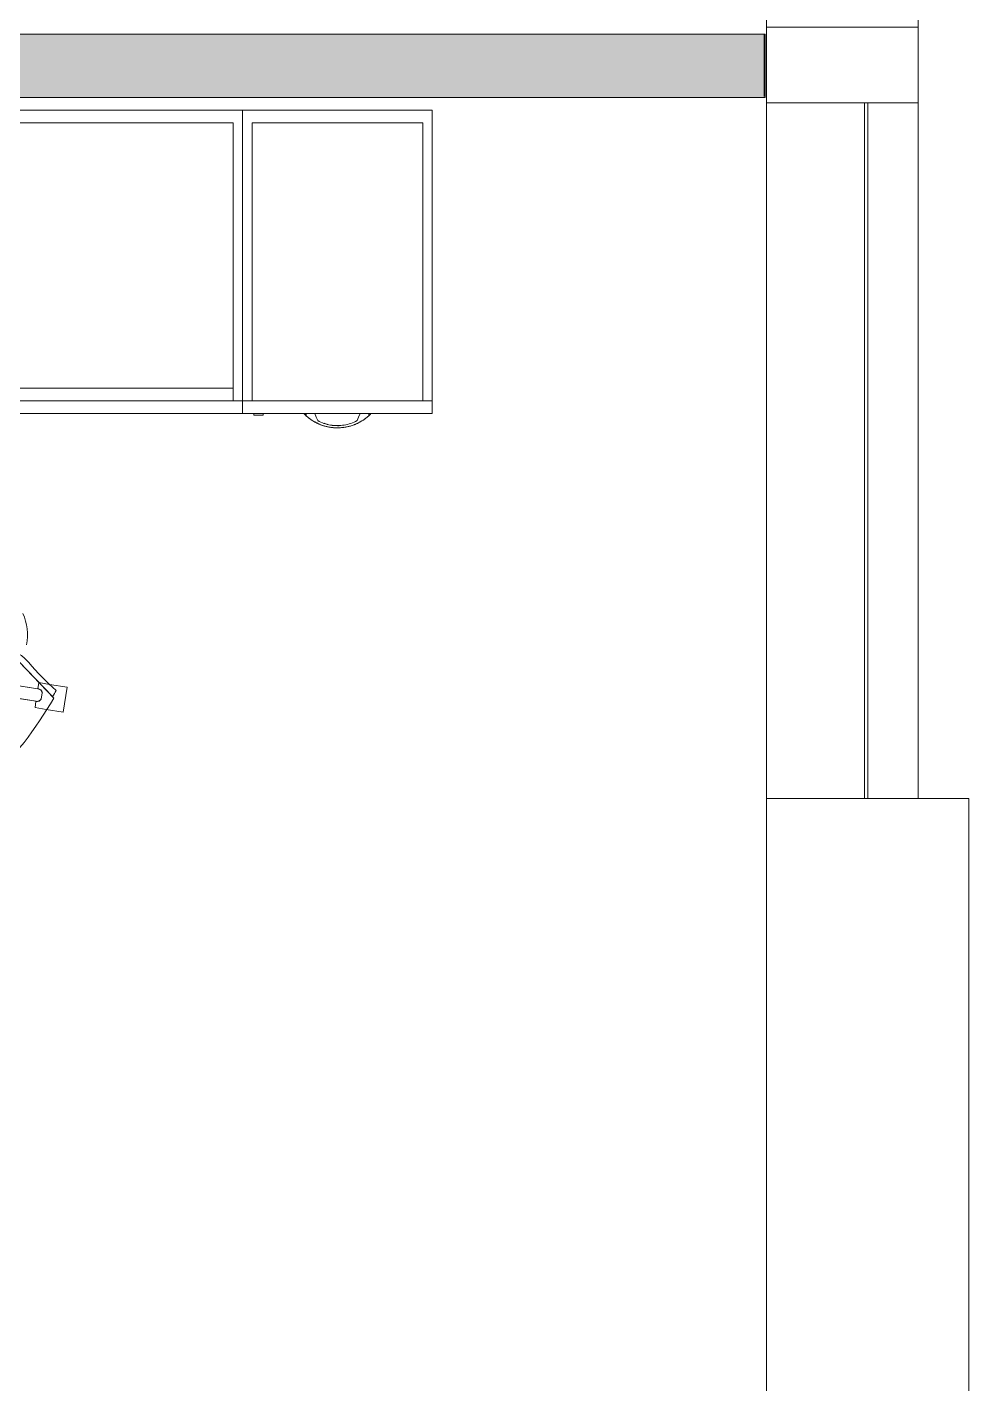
# Model space of a CAD drawing. Header units: inches. Extents: x 0 to 2535, y 0 to 2052.
# Drawn here: x 2452.5 to 2527, y 801.2 to 908.5 of the extents above; entities that cross this region are included whole.
import ezdxf

# ---------------------------------------------------------------- set-up
doc = ezdxf.new("R2010")
doc.units = ezdxf.units.IN
doc.header["$MEASUREMENT"] = 0
for name, color, linetype, lineweight in [('_700_INTERIORS', 7, 'Continuous', 9), ('A-DETL', 90, 'Continuous', 9), ('A-WALL-PATT', 111, 'Continuous', 13), ('CORE', 7, 'Continuous', 9), ('I-FURN', 30, 'Continuous', 9), ('I-FURN-PNLS', 30, 'Continuous', 9), ('I-WALL', 2, 'Continuous', 13), ('Victor Bldg - 7th Floor_LINK_dwg', 8, 'Continuous', 9), ('WINDOWS', 7, 'Continuous', 9)]:
    doc.layers.add(name, color=color, linetype=linetype, lineweight=lineweight)

# ---------------------------------------------------------------- blocks, each defined once
blk = doc.blocks.new('Victor Bldg - 7th Floor_LINK_dwg-6972240-Level 07  POWER _ SIGNAL')
at = {"layer": '_700_INTERIORS'}
blk.add_line((2510.81, 907.88), (2510.81, 903.01), dxfattribs=at)
at = {"layer": 'CORE', "flags": 128}
blk.add_lwpolyline([(2527, 847.5), (2527, 783.5), (2511, 783.5), (2511, 847.5)], close=True, dxfattribs=at)
at = {"layer": 'WINDOWS'}
for p, q in [((2511, 847.5), (2511, 963.5)), ((2523, 847.5), (2523, 963.5)), ((2518.75, 847.5), (2518.75, 902.5)), ((2519, 847.5), (2519, 902.5))]:
    blk.add_line(p, q, dxfattribs=at)
at = {"layer": 'WINDOWS', "flags": 128}
blk.add_lwpolyline([(2511, 908.5), (2523, 908.5), (2523, 902.5), (2511, 902.5)], close=True, dxfattribs=at)
blk = doc.blocks.new('Zira Wksta 12 - Type 1-V62-Level 07  POWER _ SIGNAL')
at = {"layer": 'I-FURN'}
for p, q in [((-46.76, -67.66), (-46.05, -63.13)), ((-46.76, -67.66), (-46.16, -63.85)), ((-45.14, -63.78), (-45.78, -67.81)), ((-45.29, -64.73), (-45.78, -67.81)), ((-43.65, -66.33), (-46.5, -69.06)), ((-46.39, -68.96), (-43.65, -66.33)), ((-47.4, -68.47), (-47.26, -67.58)), ((-47.4, -68.47), (-47.26, -67.58)), ((-47.26, -67.58), (-46.78, -67.65)), ((-47.26, -67.58), (-46.78, -67.65)), ((-47.61, -69.8), (-47.4, -68.47)), ((-47.61, -69.8), (-47.4, -68.47)), ((-46.58, -68.07), (-46.08, -68.15)), ((-46.58, -68.07), (-46.08, -68.15)), ((-46.08, -68.14), (-46.57, -68.06)), ((-46.08, -68.14), (-46.57, -68.06)), ((-45.76, -67.81), (-45.28, -67.89)), ((-45.76, -67.81), (-45.28, -67.89)), ((-45.28, -67.89), (-45.42, -68.73)), ((-45.28, -67.89), (-45.42, -68.73)), ((-45.42, -68.73), (-45.63, -70.11)), ((-45.42, -68.73), (-45.63, -70.11)), ((-45.63, -70.11), (-47.61, -69.8)), ((-45.63, -70.11), (-47.61, -69.8)), ((-24, -89.01), (-24.17, -89.01)), ((-24, -89.01), (-24.17, -89.01)), ((-24, -89.01), (-24.17, -89.01)), ((-24.17, -89.02), (-24, -89.02)), ((-24.17, -89.02), (-24, -89.02)), ((-24.17, -89.02), (-24, -89.02)), ((-24, -88.86), (-24, -88.84)), ((-24, -88.84), (-24, -88.85)), ((-24, -88.85), (-24, -88.84)), ((-24, -88.84), (-24, -88.85)), ((-24, -88.9), (-24, -88.84)), ((-24, -88.84), (-24, -88.89)), ((-24, -88.85), (-24, -88.87)), ((-24, -88.88), (-24, -88.85)), ((-24, -88.85), (-24, -88.86)), ((-24, -88.9), (-24, -88.86)), ((-24, -88.86), (-24, -88.87)), ((-24, -88.87), (-24, -88.89)), ((-24, -88.87), (-24, -88.89)), ((-24, -88.9), (-24, -88.88)), ((-24, -88.89), (-24, -88.99)), ((-24, -88.89), (-24, -88.92)), ((-24, -88.89), (-24, -88.99)), ((-24, -88.99), (-24, -88.9)), ((-24, -88.94), (-24, -88.9)), ((-24, -88.99), (-24, -88.9)), ((-24, -88.92), (-24, -88.95)), ((-24, -88.99), (-24, -88.94)), ((-24, -88.95), (-24, -88.99)), ((-24, -89.02), (-24, -88.99)), ((-24, -88.99), (-24, -89.01)), ((-24, -89.02), (-24, -88.99)), ((-24, -88.99), (-24, -89.01)), ((-24, -89.02), (-24, -88.99)), ((-24, -88.99), (-24, -89.01)), ((-24, -89.02), (-24, -89.71)), ((-24, -89.36), (-24, -89.02)), ((-24, -89.02), (-24, -89.36)), ((-24, -89.36), (-24, -89.02)), ((-24, -89.02), (-24, -89.71)), ((-24, -89.36), (-24, -89.02)), ((-24.56, -89.94), (-24.28, -89.82)), ((-24.56, -89.94), (-24.28, -89.82)), ((-24.56, -89.94), (-24.28, -89.82)), ((-24.28, -89.82), (-24, -89.71)), ((-24.28, -89.82), (-24, -89.71)), ((-24.28, -89.82), (-24, -89.71)), ((-24, -89.71), (-24, -89.36)), ((-24, -89.36), (-24, -89.71)), ((-24, -89.71), (-24, -89.36)), ((-24, -89.71), (-24, -89.36)), ((-24.28, -93.18), (-24.56, -93.06)), ((-24.28, -93.18), (-24.56, -93.06)), ((-24.56, -93.06), (-24.28, -93.18)), ((-24.28, -93.18), (-24.56, -93.06)), ((-24, -93.29), (-24.28, -93.18)), ((-24, -93.29), (-24.28, -93.18)), ((-24.28, -93.18), (-24, -93.29)), ((-24, -93.29), (-24.28, -93.18)), ((-24, -93.64), (-24, -93.29)), ((-24, -93.29), (-24, -93.98)), ((-24, -93.64), (-24, -93.29)), ((-24, -93.29), (-24, -93.98)), ((-24, -93.64), (-24, -93.29)), ((-24, -93.29), (-24, -93.98)), ((-24, -93.98), (-24.17, -93.98)), ((-24, -93.98), (-24.17, -93.98)), ((-24, -93.98), (-24.17, -93.98)), ((-24.17, -93.99), (-24, -93.99)), ((-24.17, -93.99), (-24, -93.99)), ((-24.17, -93.99), (-24, -93.99)), ((-24, -93.98), (-24, -93.64)), ((-24, -93.98), (-24, -93.64)), ((-24, -93.98), (-24, -93.64)), ((-24, -94.01), (-24, -93.98)), ((-24, -94.01), (-24, -93.98)), ((-24, -94.01), (-24, -93.98)), ((-24, -93.99), (-24, -94.01)), ((-24, -93.99), (-24, -94.01)), ((-24, -93.99), (-24, -94.01)), ((-24, -94.01), (-24, -94.08)), ((-24, -94.1), (-24, -94.01)), ((-24, -94.01), (-24, -94.11)), ((-24, -94.1), (-24, -94.01)), ((-24, -94.01), (-24, -94.05)), ((-24, -94.1), (-24, -94.01)), ((-24, -94.05), (-24, -94.11)), ((-24, -94.08), (-24, -94.11)), ((-24, -94.16), (-24, -94.1)), ((-24, -94.16), (-24, -94.1)), ((-24, -94.16), (-24, -94.1)), ((-24, -94.11), (-24, -94.15)), ((-24, -94.11), (-24, -94.16)), ((-24, -94.11), (-24, -94.16)), ((-24, -94.15), (-24, -94.16))]:
    blk.add_line(p, q, dxfattribs=at)
at = {"layer": 'I-FURN', "flags": 128}
for points in [[(-24, -89.71), (-24.28, -89.82), (-24.56, -89.94)], [(-24, -89.71), (-24.28, -89.82), (-24.56, -89.94)], [(-24, -89.71), (-24.28, -89.82), (-24.56, -89.94)], [(-24.56, -93.06), (-24.28, -93.18), (-24, -93.29)], [(-24.56, -93.06), (-24.28, -93.18), (-24, -93.29)]]:
    blk.add_lwpolyline(points, dxfattribs=at)
at = {"layer": 'I-FURN'}
for centre, radius, start, end in [((-29.91, -40.67), 32.89, 210.304, 239.6925), ((-46.14, -64.26), 3.74, 310.9857, 324.9064), ((-25.85, -87.61), 27.2, 130.9857, 137.5118), ((-41.46, -63.36), 3.63, 256.9522, 296.8211), ((-46.38, -67.72), 0.407, 170.1651, 239.8349), ((-46.38, -67.72), 0.407, 170.1651, 239.8349), ((-46.36, -67.72), 0.406, 171, 211.4281), ((-46.36, -67.72), 0.406, 171, 238.3801), ((-46.36, -67.72), 0.406, 211.4281, 238.3801), ((-46.18, -67.75), 0.406, 283.6199, 351), ((-46.16, -67.76), 0.407, 282.1651, 351.8349), ((-46.16, -67.76), 0.407, 282.1651, 351.8349), ((-46.18, -67.75), 0.406, 283.6199, 351), ((-29.6, -40.36), 33.17, 239.5766, 240.5522), ((-21.45, -91.5), 3.69, 137.0289, 137.7029), ((-21.45, -91.5), 3.69, 137.0385, 137.567), ((-21.45, -91.5), 3.69, 137.0289, 137.7029), ((-21.45, -91.5), 3.69, 137.0385, 137.567), ((-21.45, -91.5), 3.69, 137.0289, 137.7029), ((-21.45, -91.5), 3.69, 137.0385, 137.567), ((-21.45, -91.5), 3.69, 222.2971, 222.9711), ((-21.45, -91.5), 3.69, 222.2971, 222.9711), ((-21.45, -91.5), 3.69, 222.2971, 222.9711), ((-21.45, -91.5), 3.69, 222.433, 222.9615), ((-21.45, -91.5), 3.69, 222.433, 222.9615), ((-21.45, -91.5), 3.69, 222.433, 222.9615)]:
    blk.add_arc(centre, radius, start, end, dxfattribs=at)
for points, knots in [([(-24.17, -93.98), (-24.32, -93.81), (-24.6, -93.45), (-24.9, -92.84), (-25.09, -92.18), (-25.17, -91.27), (-25, -90.36), (-24.6, -89.55), (-24.32, -89.19), (-24.17, -89.02)], [0, 0, 0, 0, 0.125, 0.25, 0.375, 0.5, 0.75, 0.875, 1, 1, 1, 1]), ([(-24.17, -93.98), (-24.32, -93.81), (-24.6, -93.45), (-24.9, -92.84), (-25.09, -92.18), (-25.17, -91.27), (-25, -90.36), (-24.6, -89.55), (-24.32, -89.19), (-24.17, -89.02)], [0, 0, 0, 0, 0.125, 0.25, 0.375, 0.5, 0.75, 0.875, 1, 1, 1, 1]), ([(-24, -88.84), (-24, -88.84), (-24, -88.84), (-24, -88.85), (-24.01, -88.85), (-24.01, -88.85), (-24.01, -88.85), (-24.02, -88.86), (-24.02, -88.86), (-24.02, -88.87), (-24.03, -88.87), (-24.03, -88.87), (-24.04, -88.88), (-24.05, -88.89), (-24.05, -88.9)], [0, 0, 0, 0, 0.125, 0.1875, 0.25, 0.3125, 0.375, 0.4375, 0.5, 0.5625, 0.625, 0.6875, 0.75, 1, 1, 1, 1]), ([(-24, -88.84), (-24, -88.84), (-24, -88.84), (-24, -88.85), (-24.01, -88.85), (-24.01, -88.85), (-24.01, -88.85), (-24.02, -88.86), (-24.02, -88.86), (-24.02, -88.87), (-24.03, -88.87), (-24.03, -88.87), (-24.04, -88.88), (-24.05, -88.89), (-24.05, -88.9)], [0, 0, 0, 0, 0.125, 0.1875, 0.25, 0.3125, 0.375, 0.4375, 0.5, 0.5625, 0.625, 0.6875, 0.75, 1, 1, 1, 1]), ([(-24, -88.84), (-24, -88.84), (-24, -88.84), (-24, -88.85), (-24.01, -88.85), (-24.01, -88.85), (-24.01, -88.85), (-24.02, -88.86), (-24.02, -88.86), (-24.02, -88.87), (-24.03, -88.87), (-24.03, -88.87), (-24.04, -88.88), (-24.05, -88.89), (-24.05, -88.9)], [0, 0, 0, 0, 0.125, 0.1875, 0.25, 0.3125, 0.375, 0.4375, 0.5, 0.5625, 0.625, 0.6875, 0.75, 1, 1, 1, 1]), ([(-24.04, -88.89), (-24.04, -88.88), (-24.03, -88.87), (-24.02, -88.86), (-24.02, -88.86), (-24.01, -88.85), (-24.01, -88.85), (-24.01, -88.85), (-24, -88.85), (-24, -88.85), (-24, -88.84), (-24, -88.84), (-24, -88.84)], [0, 0, 0, 0, 0.25, 0.375, 0.5, 0.5625, 0.625, 0.6875, 0.75, 0.8125, 0.875, 1, 1, 1, 1]), ([(-24.04, -88.89), (-24.04, -88.88), (-24.03, -88.87), (-24.02, -88.86), (-24.02, -88.86), (-24.01, -88.85), (-24.01, -88.85), (-24.01, -88.85), (-24, -88.85), (-24, -88.85), (-24, -88.84), (-24, -88.84), (-24, -88.84)], [0, 0, 0, 0, 0.25, 0.375, 0.5, 0.5625, 0.625, 0.6875, 0.75, 0.8125, 0.875, 1, 1, 1, 1]), ([(-24.04, -88.89), (-24.04, -88.88), (-24.03, -88.87), (-24.02, -88.86), (-24.02, -88.86), (-24.01, -88.85), (-24.01, -88.85), (-24.01, -88.85), (-24, -88.85), (-24, -88.85), (-24, -88.84), (-24, -88.84), (-24, -88.84)], [0, 0, 0, 0, 0.25, 0.375, 0.5, 0.5625, 0.625, 0.6875, 0.75, 0.8125, 0.875, 1, 1, 1, 1]), ([(-24.67, -89.72), (-24.73, -89.82), (-24.79, -89.94), (-24.85, -90.08), (-24.86, -90.1)], [0.15929421, 0.15929421, 0.15929421, 0.15929421, 0.22222222, 0.23760808, 0.23760808, 0.23760808, 0.23760808]), ([(-24.67, -89.72), (-24.73, -89.82), (-24.79, -89.94), (-24.85, -90.08), (-24.86, -90.1)], [0.15929421, 0.15929421, 0.15929421, 0.15929421, 0.22222222, 0.23760808, 0.23760808, 0.23760808, 0.23760808]), ([(-24.67, -89.72), (-24.73, -89.82), (-24.79, -89.94), (-24.85, -90.08), (-24.86, -90.1)], [0.15929421, 0.15929421, 0.15929421, 0.15929421, 0.22222222, 0.23760808, 0.23760808, 0.23760808, 0.23760808]), ([(-25.1, -90.98), (-25.11, -91.05), (-25.12, -91.18), (-25.13, -91.31), (-25.13, -91.36)], [0.40506916, 0.40506916, 0.40506916, 0.40506916, 0.44444444, 0.47528072, 0.47528072, 0.47528072, 0.47528072]), ([(-25.1, -90.98), (-25.11, -91.05), (-25.12, -91.18), (-25.13, -91.31), (-25.13, -91.36)], [0.40506916, 0.40506916, 0.40506916, 0.40506916, 0.44444444, 0.47528072, 0.47528072, 0.47528072, 0.47528072]), ([(-25.1, -90.98), (-25.11, -91.05), (-25.12, -91.18), (-25.13, -91.31), (-25.13, -91.36)], [0.40506916, 0.40506916, 0.40506916, 0.40506916, 0.44444444, 0.47528072, 0.47528072, 0.47528072, 0.47528072]), ([(-24.94, -90.34), (-24.97, -90.42), (-25.01, -90.55), (-25.04, -90.68), (-25.05, -90.72)], [0.28408999, 0.28408999, 0.28408999, 0.28408999, 0.33333333, 0.35626869, 0.35626869, 0.35626869, 0.35626869]), ([(-24.94, -90.34), (-24.97, -90.42), (-25.01, -90.55), (-25.04, -90.68), (-25.05, -90.72)], [0.28408999, 0.28408999, 0.28408999, 0.28408999, 0.33333333, 0.35626869, 0.35626869, 0.35626869, 0.35626869]), ([(-24.94, -90.34), (-24.97, -90.42), (-25.01, -90.55), (-25.04, -90.68), (-25.05, -90.72)], [0.28408999, 0.28408999, 0.28408999, 0.28408999, 0.33333333, 0.35626869, 0.35626869, 0.35626869, 0.35626869]), ([(-25.05, -92.28), (-25.04, -92.32), (-25.01, -92.45), (-24.98, -92.58), (-24.95, -92.66)], [0.6437238, 0.6437238, 0.6437238, 0.6437238, 0.66666667, 0.71588521, 0.71588521, 0.71588521, 0.71588521]), ([(-25.05, -92.28), (-25.04, -92.32), (-25.01, -92.45), (-24.98, -92.58), (-24.95, -92.66)], [0.6437238, 0.6437238, 0.6437238, 0.6437238, 0.66666667, 0.71588521, 0.71588521, 0.71588521, 0.71588521]), ([(-25.05, -92.28), (-25.04, -92.32), (-25.01, -92.45), (-24.98, -92.58), (-24.95, -92.66)], [0.6437238, 0.6437238, 0.6437238, 0.6437238, 0.66666667, 0.71588521, 0.71588521, 0.71588521, 0.71588521]), ([(-24.86, -92.9), (-24.81, -93.02), (-24.75, -93.15), (-24.68, -93.27), (-24.67, -93.28)], [0.76237976, 0.76237976, 0.76237976, 0.76237976, 0.83333333, 0.84063549, 0.84063549, 0.84063549, 0.84063549]), ([(-24.86, -92.9), (-24.81, -93.02), (-24.75, -93.15), (-24.68, -93.27), (-24.67, -93.28)], [0.76237976, 0.76237976, 0.76237976, 0.76237976, 0.83333333, 0.84063549, 0.84063549, 0.84063549, 0.84063549]), ([(-24.86, -92.9), (-24.81, -93.02), (-24.75, -93.15), (-24.68, -93.27), (-24.67, -93.28)], [0.76237976, 0.76237976, 0.76237976, 0.76237976, 0.83333333, 0.84063549, 0.84063549, 0.84063549, 0.84063549]), ([(-24.05, -94.1), (-24.05, -94.11), (-24.04, -94.12), (-24.03, -94.13), (-24.02, -94.13), (-24.02, -94.14), (-24.02, -94.14), (-24.01, -94.15), (-24.01, -94.15), (-24.01, -94.15), (-24, -94.15), (-24, -94.16), (-24, -94.16), (-24, -94.16)], [0, 0, 0, 0, 0.25, 0.375, 0.4375, 0.5, 0.5625, 0.625, 0.6875, 0.75, 0.8125, 0.875, 1, 1, 1, 1]), ([(-24.05, -94.1), (-24.05, -94.11), (-24.04, -94.12), (-24.03, -94.13), (-24.02, -94.13), (-24.02, -94.14), (-24.02, -94.14), (-24.01, -94.15), (-24.01, -94.15), (-24.01, -94.15), (-24, -94.15), (-24, -94.16), (-24, -94.16), (-24, -94.16)], [0, 0, 0, 0, 0.25, 0.375, 0.4375, 0.5, 0.5625, 0.625, 0.6875, 0.75, 0.8125, 0.875, 1, 1, 1, 1]), ([(-24.05, -94.1), (-24.05, -94.11), (-24.04, -94.12), (-24.03, -94.13), (-24.02, -94.13), (-24.02, -94.14), (-24.02, -94.14), (-24.01, -94.15), (-24.01, -94.15), (-24.01, -94.15), (-24, -94.15), (-24, -94.16), (-24, -94.16), (-24, -94.16)], [0, 0, 0, 0, 0.25, 0.375, 0.4375, 0.5, 0.5625, 0.625, 0.6875, 0.75, 0.8125, 0.875, 1, 1, 1, 1]), ([(-24, -94.16), (-24, -94.16), (-24, -94.16), (-24, -94.15), (-24, -94.15), (-24.01, -94.15), (-24.01, -94.15), (-24.01, -94.15), (-24.01, -94.14), (-24.02, -94.14), (-24.02, -94.14), (-24.02, -94.13), (-24.03, -94.13), (-24.04, -94.12), (-24.04, -94.11)], [0, 0, 0, 0, 0.125, 0.1875, 0.25, 0.3125, 0.375, 0.4375, 0.5, 0.5625, 0.625, 0.6875, 0.75, 1, 1, 1, 1]), ([(-24, -94.16), (-24, -94.16), (-24, -94.16), (-24, -94.15), (-24, -94.15), (-24.01, -94.15), (-24.01, -94.15), (-24.01, -94.15), (-24.01, -94.14), (-24.02, -94.14), (-24.02, -94.14), (-24.02, -94.13), (-24.03, -94.13), (-24.04, -94.12), (-24.04, -94.11)], [0, 0, 0, 0, 0.125, 0.1875, 0.25, 0.3125, 0.375, 0.4375, 0.5, 0.5625, 0.625, 0.6875, 0.75, 1, 1, 1, 1]), ([(-24, -94.16), (-24, -94.16), (-24, -94.16), (-24, -94.15), (-24, -94.15), (-24.01, -94.15), (-24.01, -94.15), (-24.01, -94.15), (-24.01, -94.14), (-24.02, -94.14), (-24.02, -94.14), (-24.02, -94.13), (-24.03, -94.13), (-24.04, -94.12), (-24.04, -94.11)], [0, 0, 0, 0, 0.125, 0.1875, 0.25, 0.3125, 0.375, 0.4375, 0.5, 0.5625, 0.625, 0.6875, 0.75, 1, 1, 1, 1])]:
    blk.add_open_spline(points, degree=3, knots=knots, dxfattribs=at)
for points in [[(-24.88, -90.17), (-24.8, -89.96), (-24.6, -89.55), (-24.32, -89.19), (-24.17, -89.02)], [(-24.17, -89.01), (-24.3, -89.16), (-24.43, -89.32), (-24.54, -89.49)], [(-24.17, -89.01), (-24.3, -89.16), (-24.43, -89.32), (-24.54, -89.49)], [(-24.17, -89.01), (-24.3, -89.16), (-24.43, -89.32), (-24.54, -89.49)], [(-24.14, -88.99), (-24.13, -88.98), (-24.11, -88.95), (-24.08, -88.92), (-24.06, -88.9), (-24.04, -88.89)], [(-24.14, -88.99), (-24.13, -88.98), (-24.11, -88.95), (-24.08, -88.92), (-24.06, -88.9), (-24.04, -88.89)], [(-24.14, -88.99), (-24.13, -88.98), (-24.11, -88.95), (-24.08, -88.92), (-24.06, -88.9), (-24.04, -88.89)], [(-24.05, -88.9), (-24.07, -88.91), (-24.1, -88.94), (-24.13, -88.97), (-24.14, -88.99)], [(-24.05, -88.9), (-24.07, -88.91), (-24.1, -88.94), (-24.13, -88.97), (-24.14, -88.99)], [(-24.05, -88.9), (-24.07, -88.91), (-24.1, -88.94), (-24.13, -88.97), (-24.14, -88.99)], [(-24.56, -89.94), (-24.73, -90.26), (-24.97, -90.95), (-24.97, -92.05), (-24.73, -92.74), (-24.56, -93.06)], [(-24.56, -89.94), (-24.73, -90.26), (-24.97, -90.95), (-24.97, -92.05), (-24.73, -92.74), (-24.56, -93.06)], [(-24.56, -89.94), (-24.73, -90.26), (-24.97, -90.95), (-24.97, -92.05), (-24.73, -92.74), (-24.56, -93.06)], [(-24.86, -90.1), (-24.87, -90.13), (-24.88, -90.15), (-24.89, -90.18)], [(-24.86, -90.1), (-24.87, -90.13), (-24.88, -90.15), (-24.89, -90.18)], [(-24.86, -90.1), (-24.87, -90.13), (-24.88, -90.15), (-24.89, -90.18)], [(-24.78, -90.44), (-24.72, -90.27), (-24.65, -90.1), (-24.56, -89.94)], [(-24.78, -90.44), (-24.72, -90.27), (-24.65, -90.1), (-24.56, -89.94)], [(-24.78, -90.44), (-24.72, -90.27), (-24.65, -90.1), (-24.56, -89.94)], [(-24.59, -89.57), (-24.62, -89.62), (-24.64, -89.67), (-24.67, -89.72)], [(-24.59, -89.57), (-24.62, -89.62), (-24.64, -89.67), (-24.67, -89.72)], [(-24.59, -89.57), (-24.62, -89.62), (-24.64, -89.67), (-24.67, -89.72)], [(-24.17, -93.98), (-24.32, -93.81), (-24.6, -93.45), (-24.9, -92.84), (-25.09, -92.18), (-25.15, -91.5), (-25.11, -91.05), (-25.07, -90.82)], [(-25.08, -90.86), (-25.08, -90.9), (-25.09, -90.94), (-25.1, -90.98)], [(-25.08, -90.86), (-25.08, -90.9), (-25.09, -90.94), (-25.1, -90.98)], [(-25.08, -90.86), (-25.08, -90.9), (-25.09, -90.94), (-25.1, -90.98)], [(-25.07, -90.82), (-25.03, -90.6), (-24.96, -90.38), (-24.88, -90.17)], [(-25.05, -90.72), (-25.06, -90.76), (-25.06, -90.79), (-25.07, -90.83)], [(-25.05, -90.72), (-25.06, -90.76), (-25.06, -90.79), (-25.07, -90.83)], [(-25.05, -90.72), (-25.06, -90.76), (-25.06, -90.79), (-25.07, -90.83)], [(-24.95, -91.5), (-24.95, -91.32), (-24.95, -91.14), (-24.91, -90.96)], [(-24.95, -91.5), (-24.95, -91.32), (-24.95, -91.14), (-24.91, -90.96)], [(-24.95, -91.5), (-24.95, -91.32), (-24.95, -91.14), (-24.91, -90.96)], [(-24.89, -90.2), (-24.91, -90.24), (-24.93, -90.29), (-24.94, -90.34)], [(-24.89, -90.2), (-24.91, -90.24), (-24.93, -90.29), (-24.94, -90.34)], [(-24.89, -90.2), (-24.91, -90.24), (-24.93, -90.29), (-24.94, -90.34)], [(-24.91, -90.96), (-24.88, -90.78), (-24.82, -90.61), (-24.76, -90.45)], [(-24.91, -90.96), (-24.88, -90.78), (-24.82, -90.61), (-24.76, -90.45)], [(-24.91, -90.96), (-24.88, -90.78), (-24.82, -90.61), (-24.76, -90.45)], [(-25.13, -91.36), (-25.13, -91.45), (-25.13, -91.54), (-25.13, -91.63)], [(-25.13, -91.36), (-25.13, -91.45), (-25.13, -91.54), (-25.13, -91.63)], [(-25.13, -91.36), (-25.13, -91.45), (-25.13, -91.54), (-25.13, -91.63)], [(-25.13, -91.64), (-25.12, -91.76), (-25.11, -91.89), (-25.09, -92.02)], [(-25.13, -91.64), (-25.12, -91.76), (-25.11, -91.89), (-25.09, -92.02)], [(-25.13, -91.64), (-25.12, -91.76), (-25.11, -91.89), (-25.09, -92.02)], [(-25.1, -92.02), (-25.09, -92.06), (-25.08, -92.1), (-25.07, -92.14)], [(-25.1, -92.02), (-25.09, -92.06), (-25.08, -92.1), (-25.07, -92.14)], [(-25.1, -92.02), (-25.09, -92.06), (-25.08, -92.1), (-25.07, -92.14)], [(-25.07, -92.17), (-25.06, -92.21), (-25.06, -92.24), (-25.05, -92.28)], [(-25.07, -92.17), (-25.06, -92.21), (-25.06, -92.24), (-25.05, -92.28)], [(-25.07, -92.17), (-25.06, -92.21), (-25.06, -92.24), (-25.05, -92.28)], [(-24.91, -92.04), (-24.94, -91.86), (-24.97, -91.68), (-24.97, -91.5)], [(-24.91, -92.04), (-24.94, -91.86), (-24.97, -91.68), (-24.97, -91.5)], [(-24.91, -92.04), (-24.94, -91.86), (-24.97, -91.68), (-24.97, -91.5)], [(-24.78, -92.56), (-24.84, -92.39), (-24.88, -92.22), (-24.91, -92.04)], [(-24.78, -92.56), (-24.84, -92.39), (-24.88, -92.22), (-24.91, -92.04)], [(-24.78, -92.56), (-24.84, -92.39), (-24.88, -92.22), (-24.91, -92.04)], [(-24.94, -92.66), (-24.93, -92.71), (-24.91, -92.76), (-24.9, -92.8)], [(-24.94, -92.66), (-24.93, -92.71), (-24.91, -92.76), (-24.9, -92.8)], [(-24.94, -92.66), (-24.93, -92.71), (-24.91, -92.76), (-24.9, -92.8)], [(-24.89, -92.82), (-24.88, -92.85), (-24.87, -92.87), (-24.86, -92.9)], [(-24.89, -92.82), (-24.88, -92.85), (-24.87, -92.87), (-24.86, -92.9)], [(-24.89, -92.82), (-24.88, -92.85), (-24.87, -92.87), (-24.86, -92.9)], [(-24.56, -93.06), (-24.65, -92.9), (-24.72, -92.73), (-24.78, -92.56)], [(-24.56, -93.06), (-24.65, -92.9), (-24.72, -92.73), (-24.78, -92.56)], [(-24.56, -93.06), (-24.65, -92.9), (-24.72, -92.73), (-24.78, -92.56)], [(-24.67, -93.28), (-24.64, -93.33), (-24.61, -93.38), (-24.58, -93.43)], [(-24.67, -93.28), (-24.64, -93.33), (-24.61, -93.38), (-24.58, -93.43)], [(-24.67, -93.28), (-24.64, -93.33), (-24.61, -93.38), (-24.58, -93.43)], [(-24.54, -93.51), (-24.43, -93.68), (-24.3, -93.84), (-24.17, -93.99)], [(-24.54, -93.51), (-24.43, -93.68), (-24.3, -93.84), (-24.17, -93.99)], [(-24.54, -93.51), (-24.43, -93.68), (-24.3, -93.84), (-24.17, -93.99)], [(-24.14, -94.01), (-24.13, -94.03), (-24.1, -94.06), (-24.07, -94.09), (-24.05, -94.1)], [(-24.04, -94.11), (-24.06, -94.1), (-24.08, -94.08), (-24.11, -94.05), (-24.13, -94.02), (-24.14, -94.01)], [(-24.14, -94.01), (-24.13, -94.03), (-24.1, -94.06), (-24.07, -94.09), (-24.05, -94.1)], [(-24.04, -94.11), (-24.06, -94.1), (-24.08, -94.08), (-24.11, -94.05), (-24.13, -94.02), (-24.14, -94.01)], [(-24.14, -94.01), (-24.13, -94.03), (-24.1, -94.06), (-24.07, -94.09), (-24.05, -94.1)], [(-24.04, -94.11), (-24.06, -94.1), (-24.08, -94.08), (-24.11, -94.05), (-24.13, -94.02), (-24.14, -94.01)]]:
    blk.add_open_spline(points, degree=3, dxfattribs=at)
at = {"layer": 'I-FURN-PNLS'}
for p, q in [((-24, -36), (-24, -84)), ((-24, -36), (-24, -84)), ((-24, -84), (-24, -36)), ((-24, -36), (-24, -84)), ((-24, -84), (-24, -36)), ((0, -84), (0, -36)), ((0, -84), (0, -36)), ((0, -36), (0, -84)), ((0, -84), (0, -36)), ((0, -36), (0, -84)), ((-23, -36.75), (-23, -83.25)), ((-23, -83.25), (-23, -36.75)), ((-23, -36.75), (-23, -83.25)), ((-23, -83.25), (-23, -36.75)), ((-23, -83.25), (-23, -36.75)), ((-23, -36.75), (-23, -83.25)), ((-22, -36.75), (-22, -83.25)), ((-22, -83.25), (-22, -36.75)), ((-22, -36.75), (-22, -83.25)), ((-22, -83.25), (-22, -36.75)), ((-1, -36.75), (-1, -83.25)), ((-1, -83.25), (-1, -36.75)), ((-1, -83.25), (-1, -36.75)), ((-1, -36.75), (-1, -83.25)), ((-1, -36.75), (-1, -83.25)), ((-1, -83.25), (-1, -36.75)), ((-23, -83.25), (-22, -83.25)), ((-23, -83.25), (-22, -83.25)), ((-23, -83.25), (-1, -83.25)), ((-1, -83.25), (-23, -83.25)), ((-23, -84), (-23, -83.25)), ((-23, -83.25), (-23, -84)), ((-1, -83.25), (-23, -83.25)), ((-23, -83.25), (-23, -84)), ((-23, -84), (-23, -83.25)), ((-23, -83.25), (-1, -83.25)), ((-22, -83.25), (-1, -83.25)), ((-22, -83.25), (-1, -83.25)), ((0, -84), (-24, -84)), ((-24, -84), (-24, -99)), ((-24, -84), (-24, -99)), ((0, -84), (-24, -84)), ((-24, -84), (0, -84)), ((-24, -99), (-24, -84)), ((-24, -84), (-24, -89.02)), ((-24, -99), (-24, -84)), ((-23, -84), (-24, -84)), ((-24, -84), (-23, -84)), ((-24, -84), (-24, -84.98)), ((-24, -89.02), (-24, -84)), ((-24, -84), (-24, -89.02)), ((-24, -89.02), (-24, -84)), ((-23, -84), (-24, -84)), ((-24, -84), (-23, -84)), ((-23, -84), (-24, -84)), ((-24, -84), (-23, -84)), ((-24, -84), (-24, -84.98)), ((-23, -84), (-24, -84)), ((-24, -84), (-23, -84)), ((-24, -84.98), (-24, -84)), ((-24, -84), (0, -84)), ((-24, -84), (0, -84)), ((0, -84), (-24, -84)), ((-24, -84), (-23, -84)), ((-23, -84), (-24, -84)), ((-23, -84), (-23, -99)), ((-23, -84.75), (-23, -84)), ((-23, -84), (-23, -84.75)), ((-23, -84.75), (-23, -84)), ((-23, -84), (-23, -84.75)), ((-23, -84.75), (-23, -84)), ((-23, -84.75), (-23, -84)), ((-23, -84), (-23, -99)), ((0, -84), (-23, -84)), ((-23, -84), (-23, -84.75)), ((-23, -84.75), (-23, -84)), ((-23, -84), (0, -84)), ((-23, -84), (0, -84)), ((0, -84), (-23, -84)), ((-1, -84.75), (-23, -84.75)), ((-23, -84.75), (-23, -98.25)), ((-23, -98.25), (-23, -84.75)), ((-23, -84.75), (-1, -84.75)), ((-23, -98.25), (-23, -84.75)), ((-23, -84.75), (-23, -98.25)), ((-23, -98.25), (-23, -84.75)), ((-23, -84.75), (-23, -98.25)), ((-23, -98.25), (-23, -84.75)), ((-23, -98.25), (-23, -84.75)), ((-23, -84.75), (-1, -84.75)), ((-1, -84.75), (-23, -84.75)), ((-1, -98.25), (-1, -84.75)), ((-1, -84.75), (-1, -98.25)), ((-1, -84.75), (-1, -98.25)), ((-1, -98.25), (-1, -84.75)), ((0, -99), (0, -84)), ((0, -99), (0, -84)), ((0, -84), (0, -99)), ((0, -99), (0, -84)), ((0, -84), (0, -99)), ((-24.12, -85.63), (-24.12, -84.88)), ((-24.12, -84.88), (-24.12, -84.98)), ((-24, -84.88), (-24.12, -84.88)), ((-24.12, -84.98), (-24.12, -85.52)), ((-24.12, -85.52), (-24.12, -85.63)), ((-24.12, -85.63), (-24, -85.63)), ((-24, -84.93), (-24, -84.88)), ((-24, -84.88), (-24, -84.93)), ((-24, -84.98), (-24, -84.93)), ((-24, -84.93), (-24, -85.06)), ((-24, -84.98), (-24, -85.52)), ((-24, -84.98), (-24, -85.52)), ((-24, -85.52), (-24, -84.98)), ((-24, -85.06), (-24, -84.98)), ((-24, -85.15), (-24, -85.06)), ((-24, -85.06), (-24, -85.15)), ((-24, -85.25), (-24, -85.15)), ((-24, -85.15), (-24, -85.25)), ((-24, -85.52), (-24, -85.25)), ((-24, -85.25), (-24, -85.44)), ((-24, -85.44), (-24, -85.61)), ((-24, -85.52), (-24, -89.02)), ((-24, -85.52), (-24, -89.02)), ((-24, -89.02), (-24, -85.52)), ((-24, -85.57), (-24, -85.52)), ((-24, -85.61), (-24, -85.57)), ((-24, -85.63), (-24, -85.61)), ((-24, -85.61), (-24, -85.63)), ((-24, -89.02), (-24, -89.71)), ((-24, -89.02), (-24, -89.71)), ((-24, -89.71), (-24, -89.02)), ((-24, -89.02), (-24, -89.71)), ((-24, -89.71), (-24, -89.02)), ((-24, -89.02), (-24, -89.71)), ((-24, -89.71), (-24, -89.02)), ((-24, -89.71), (-24, -93.29)), ((-24, -89.71), (-24, -93.29)), ((-24, -93.29), (-24, -89.71)), ((-24, -89.71), (-24, -93.29)), ((-24, -93.29), (-24, -89.71)), ((-24, -89.71), (-24, -93.29)), ((-24, -93.29), (-24, -89.71)), ((-24, -93.29), (-24, -93.98)), ((-24, -93.29), (-24, -93.98)), ((-24, -93.98), (-24, -93.29)), ((-24, -93.29), (-24, -93.98)), ((-24, -93.98), (-24, -93.29)), ((-24, -93.29), (-24, -93.98)), ((-24, -93.98), (-24, -93.29)), ((-24, -93.98), (-24, -99)), ((-24, -93.98), (-24, -99)), ((-24, -99), (-24, -93.98)), ((-24, -93.98), (-24, -99)), ((-24, -99), (-24, -93.98)), ((-24, -93.98), (-24, -99)), ((-24, -99), (-24, -93.98)), ((-23, -98.25), (-1, -98.25)), ((-1, -98.25), (-23, -98.25)), ((-23, -99), (-23, -98.25)), ((-23, -98.25), (-23, -99)), ((-23, -99), (-23, -98.25)), ((-23, -98.25), (-23, -99)), ((-23, -99), (-23, -98.25)), ((-23, -99), (-23, -98.25)), ((-1, -98.25), (-23, -98.25)), ((-23, -98.25), (-23, -99)), ((-23, -99), (-23, -98.25)), ((-23, -98.25), (-1, -98.25)), ((-24, -99), (0, -99)), ((-24, -99), (0, -99)), ((0, -99), (-24, -99)), ((-24, -99), (-23, -99)), ((-24, -99), (-23, -99)), ((-24, -99), (-23, -99)), ((-24, -99), (-23, -99)), ((-24, -99), (-23, -99)), ((-24, -99), (-23, -99)), ((-24, -99), (-23, -99)), ((-23, -99), (-24, -99)), ((-23, -99), (0, -99)), ((0, -99), (-23, -99))]:
    blk.add_line(p, q, dxfattribs=at)

msp = doc.modelspace()

# ---------------------------------------------------------------- hatches: boundary and pattern name
at = {"layer": 'A-WALL-PATT', "lineweight": 9}
msp.add_hatch(color=7, dxfattribs=at).paths.add_polyline_path([(2400.33, 902.94), (2510.88, 902.94), (2510.88, 907.94), (2310.63, 907.94), (2310.63, 902.94), (2378.54, 902.94)], flags=0)

# ---------------------------------------------------------------- linework, layer by layer
at = {"layer": 'A-DETL'}
msp.add_line((2511, 479.5), (2511, 2021.5), dxfattribs=at)
at = {"layer": 'I-WALL', "color": 8, "lineweight": 20}
for p, q in [((2510.88, 907.94), (2310.63, 907.94)), ((2510.88, 902.94), (2510.88, 907.94)), ((2310.63, 902.94), (2510.88, 902.94))]:
    msp.add_line(p, q, dxfattribs=at)

# ---------------------------------------------------------------- block references
at = {"layer": 'I-FURN', "rotation": 89.99999999999946}
msp.add_blockref('Zira Wksta 12 - Type 1-V62-Level 07  POWER _ SIGNAL', (2385.54, 901.94), dxfattribs=at)
at = {"layer": 'Victor Bldg - 7th Floor_LINK_dwg', "color": 7}
msp.add_blockref('Victor Bldg - 7th Floor_LINK_dwg-6972240-Level 07  POWER _ SIGNAL', (0, 0), dxfattribs=at)

doc.saveas('drawing.dxf')
